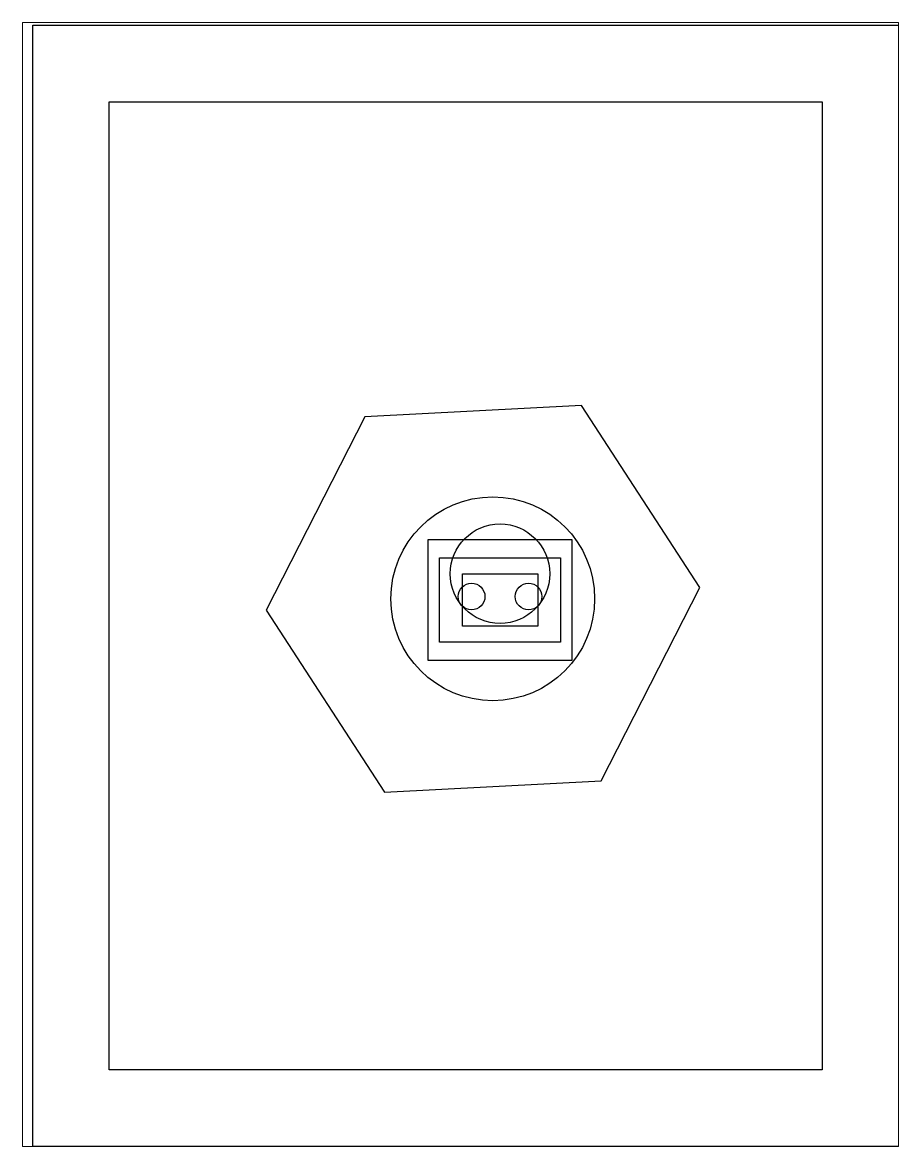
# Paper-space layout 'Layout2' of a CAD drawing. Header units: inches. Extents: x -8 to 209, y -18 to 260.
# The model-space entities are those that its viewports show. They can reach past a viewport. Long polylines and large blocks are cut down to what shows.
import ezdxf

# ---------------------------------------------------------------- set-up
doc = ezdxf.new("R2010")
doc.units = ezdxf.units.IN
doc.header["$MEASUREMENT"] = 0

msp = doc.modelspace()

# ---------------------------------------------------------------- linework, layer by layer
for p, q in [((1.479, 8.14), (9.979, 8.14)), ((1.479, -2.86), (1.479, 8.14)), ((9.979, 8.14), (9.979, -2.86)), ((2.229, 7.39), (9.229, 7.39)), ((2.229, -2.11), (2.229, 7.39)), ((9.229, 7.39), (9.229, -2.11)), ((9.229, -2.11), (2.229, -2.11)), ((9.979, -2.86), (1.479, -2.86))]:
    msp.add_line(p, q)
for points in [[(3.771, 2.401), (4.932, 0.615), (7.059, 0.726), (8.026, 2.625), (6.865, 4.411), (4.738, 4.299)], [(5.361, 3.095), (6.772, 3.095), (6.772, 1.909), (5.361, 1.909)], [(5.473, 2.916), (6.66, 2.916), (6.66, 2.088), (5.473, 2.088)], [(5.697, 2.759), (6.436, 2.759), (6.436, 2.244), (5.697, 2.244)]]:
    msp.add_lwpolyline(points, close=True)
for centre, radius in [((5.995, 2.513), 1), ((6.066, 2.759), 0.488), ((5.787, 2.535), 0.131), ((6.346, 2.535), 0.131)]:
    msp.add_circle(centre, radius)

psp = doc.layouts.new('Layout2')

# ---------------------------------------------------------------- viewports
at = {"layer": '0'}
psp.add_viewport(center=(100.5, 120.92), size=(216.8, 278.055), view_center_point=(5.678, 2.653), view_height=11.0285, dxfattribs=at)

doc.saveas('drawing.dxf')
